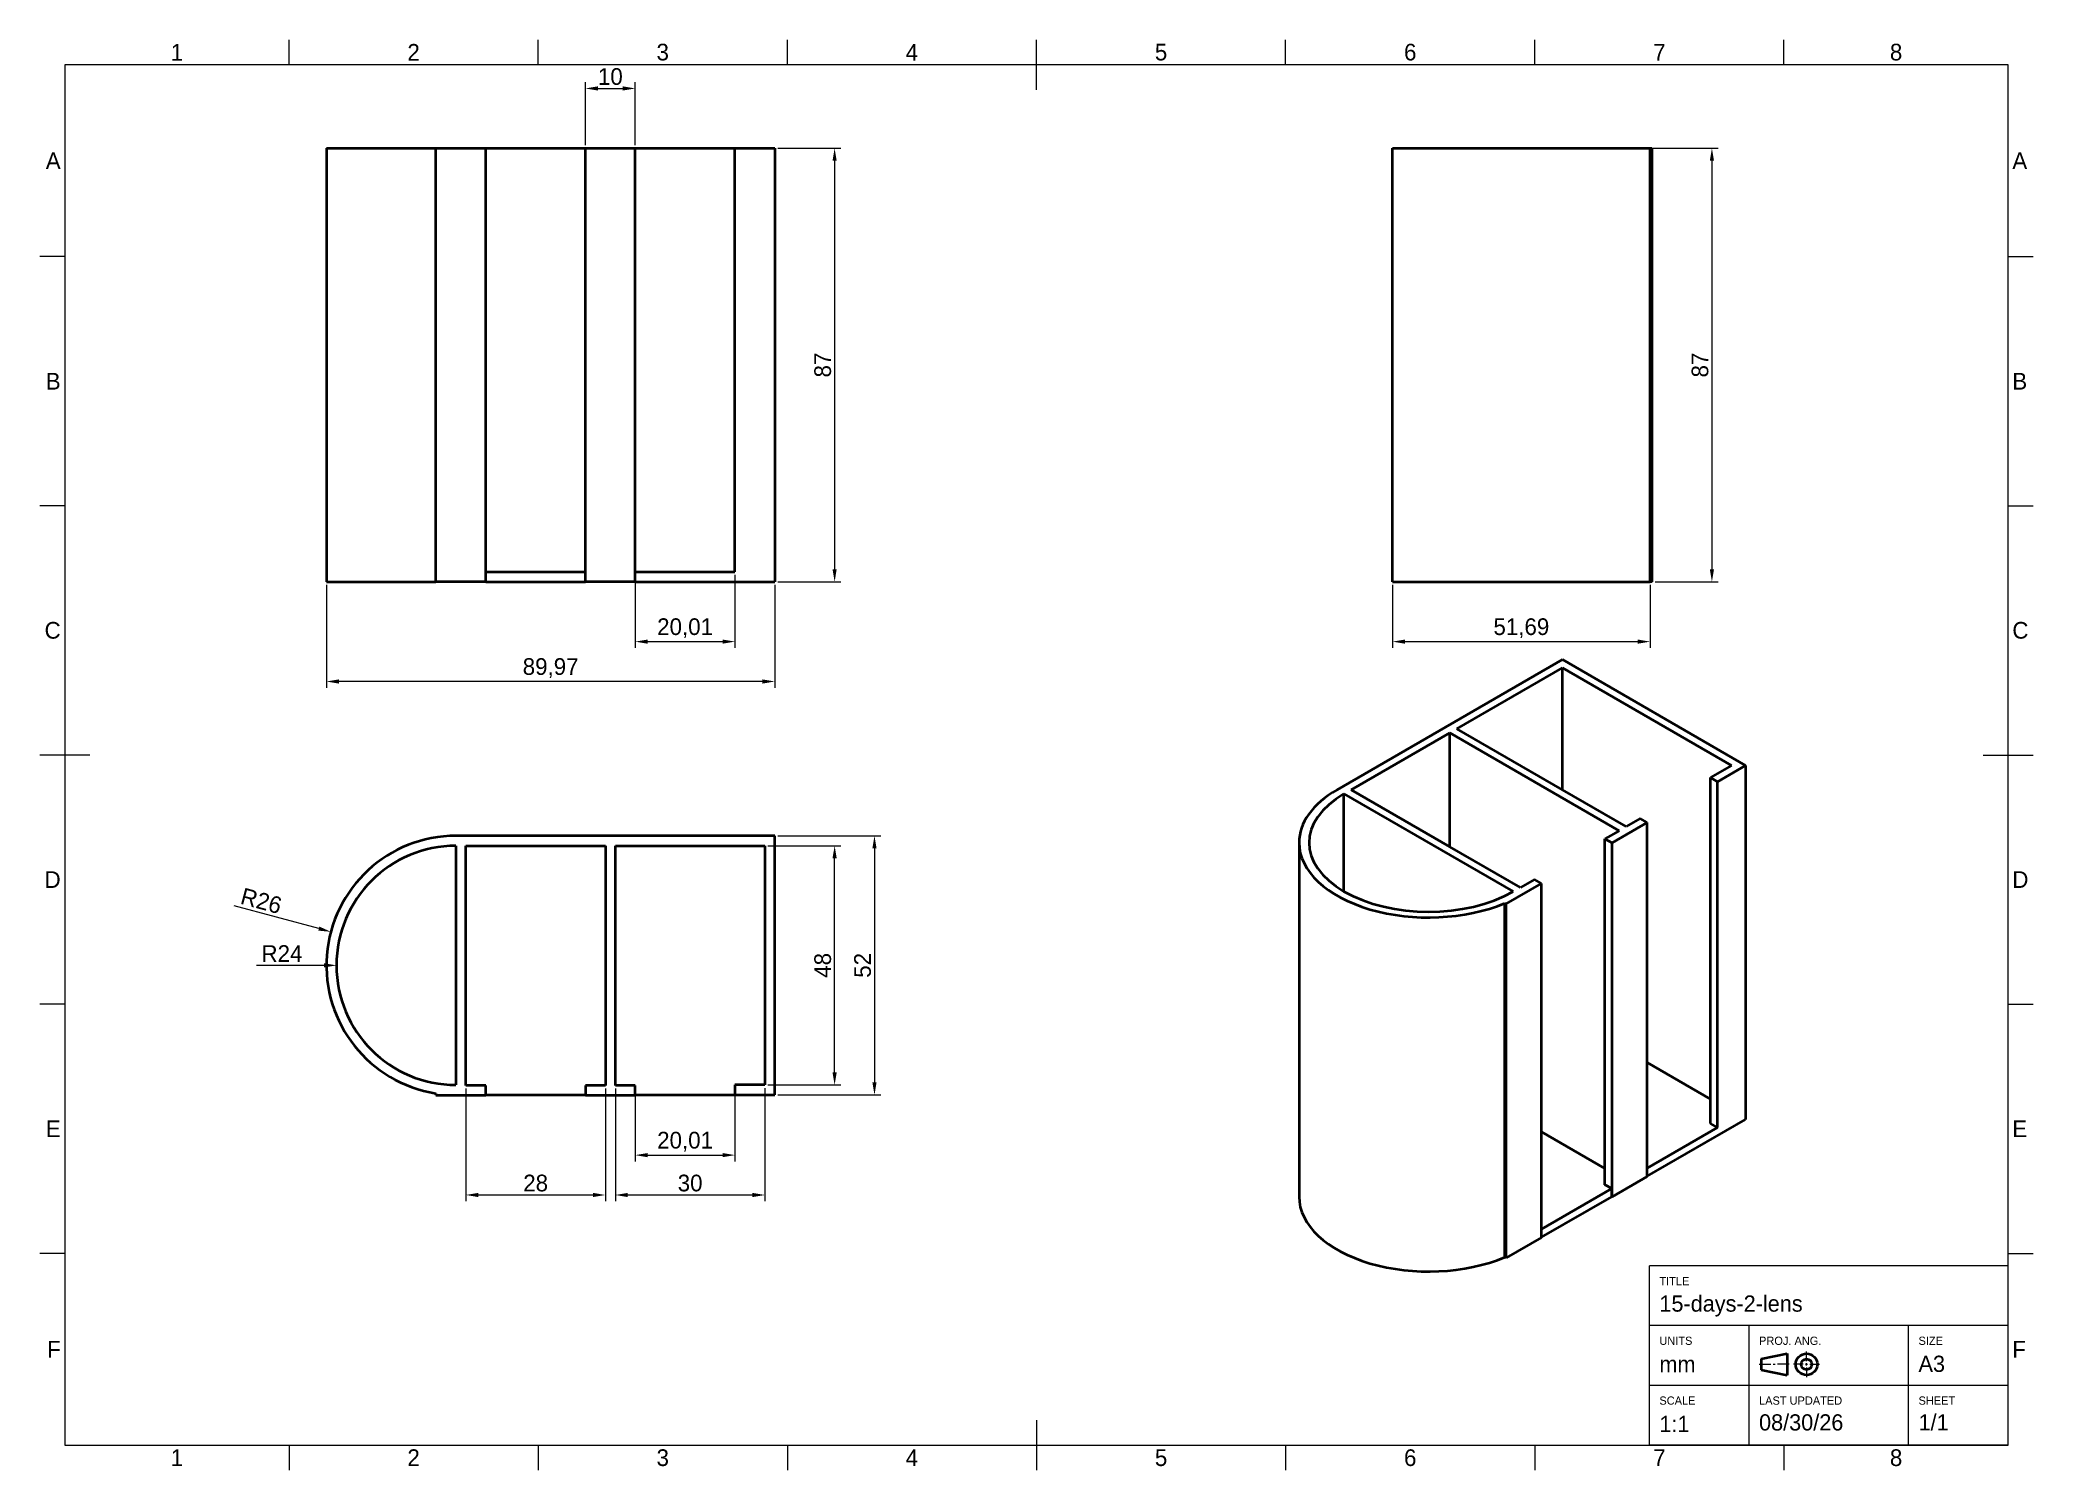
# Model space of a CAD drawing. Header units: millimetres. Extents: x 15 to 415, y 5 to 292.
import ezdxf

# ---------------------------------------------------------------- set-up
doc = ezdxf.new("R2010")
doc.units = ezdxf.units.MM
for name, color, linetype in [('Annotations', 7, 'Continuous'), ('Border', 7, 'Continuous'), ('Geometries', 7, 'Continuous')]:
    doc.layers.add(name, color=color, linetype=linetype)
doc.styles.add('Shapr0', font='txt', dxfattribs={"height": 3.3495})
doc.styles.add('Shapr10', font='txt', dxfattribs={"height": 3.3495})
doc.styles.add('Shapr11', font='txt', dxfattribs={"height": 3.3495})
doc.styles.add('Shapr13', font='txt', dxfattribs={"height": 3.3495})
doc.styles.add('Shapr14', font='txt', dxfattribs={"height": 3.3495})
doc.styles.add('Shapr15', font='txt', dxfattribs={"height": 3.3495})
doc.styles.add('Shapr16', font='txt', dxfattribs={"height": 3.3495})
doc.styles.add('Shapr17', font='txt', dxfattribs={"height": 3.3495})
doc.styles.add('Shapr2', font='txt', dxfattribs={"height": 3.3495})
doc.styles.add('Shapr3', font='txt', dxfattribs={"height": 3.3495})
doc.styles.add('Shapr4', font='txt', dxfattribs={"height": 3.3495})
doc.styles.add('Shapr48', font='txt', dxfattribs={"height": 3.3495})
doc.styles.add('Shapr5', font='txt', dxfattribs={"height": 3.3495})
doc.styles.add('Shapr6', font='txt', dxfattribs={"height": 3.3495})
doc.styles.add('Shapr7', font='txt', dxfattribs={"height": 3.3495})
doc.styles.add('Shapr8', font='txt', dxfattribs={"height": 3.3495})
doc.styles.add('Shapr9', font='txt', dxfattribs={"height": 3.3495})
doc.dimstyles.new('ISO-25', dxfattribs={"dimtxt": 2.5, "dimasz": 2.5, "dimexe": 1.25, "dimexo": 0.625, "dimtad": 1, "dimtxsty": 'Standard', "dimcen": 2.5, "dimadec": 0, "dimazin": 0, "dimtfac": 1, "dimtmove": 0, "dimatfit": 3, "dimfxl": 1, "dimarcsym": 0})

# ---------------------------------------------------------------- blocks, each defined once
blk = doc.blocks.new('*D2')
at = {"layer": 'Annotations', "color": 0, "linetype": 'Continuous', "lineweight": 15}
for p, q in [((72.51, 182.62), (72.51, 162)), ((162.49, 182.62), (162.49, 162)), ((159.99, 163.25), (75.01, 163.25))]:
    blk.add_line(p, q, dxfattribs=at)
at = {"layer": 'Annotations', "color": 0}
for points in [[(75.01, 163.67), (75.01, 162.83), (72.51, 163.25)], [(159.99, 162.83), (159.99, 163.67), (162.49, 163.25)]]:
    blk.add_solid(points, dxfattribs=at)
at = {"layer": 'Defpoints', "color": 0}
for p in [(72.51, 183.25), (162.49, 183.25), (72.51, 163.25)]:
    blk.add_point(p, dxfattribs=at)
at = {"layer": 'Annotations', "color": 0, "lineweight": 15, "insert": (117.5, 165.94), "char_height": 3.349, "attachment_point": 5, "style": 'Shapr15'}
blk.add_mtext('\\A1;89,97', dxfattribs=at)
blk = doc.blocks.new('*D3')
at = {"layer": 'Annotations', "color": 0, "linetype": 'Continuous', "lineweight": 15}
for p, q in [((163.11, 132.29), (183.74, 132.29)), ((182.49, 129.79), (182.49, 82.79)), ((163.11, 80.29), (183.74, 80.29))]:
    blk.add_line(p, q, dxfattribs=at)
at = {"layer": 'Annotations', "color": 0}
for points in [[(182.9, 129.79), (182.07, 129.79), (182.49, 132.29)], [(182.07, 82.79), (182.9, 82.79), (182.49, 80.29)]]:
    blk.add_solid(points, dxfattribs=at)
at = {"layer": 'Defpoints', "color": 0}
for p in [(162.49, 132.29), (162.49, 80.29), (182.49, 80.29)]:
    blk.add_point(p, dxfattribs=at)
at = {"layer": 'Annotations', "color": 0, "lineweight": 15, "insert": (180.11, 106.29), "char_height": 3.349, "attachment_point": 5, "rotation": 90, "style": 'Shapr16'}
blk.add_mtext('\\A1;52', dxfattribs=at)
blk = doc.blocks.new('*D4')
at = {"layer": 'Annotations', "color": 0, "linetype": 'Continuous', "lineweight": 15}
blk.add_line((70.98, 113.67), (53.98, 118.22), dxfattribs=at)
at = {"layer": 'Annotations', "color": 0}
blk.add_solid([(70.88, 113.26), (71.09, 114.07), (73.4, 113.02)], dxfattribs=at)
at = {"layer": 'Defpoints', "color": 0}
for p in [(73.4, 113.02), (98.51, 106.29)]:
    blk.add_point(p, dxfattribs=at)
at = {"layer": 'Annotations', "color": 0, "lineweight": 15, "insert": (59.43, 119.22), "char_height": 3.349, "attachment_point": 5, "rotation": 345, "style": 'Shapr16'}
blk.add_mtext('\\A1;R26', dxfattribs=at)
blk = doc.blocks.new('*D5')
at = {"layer": 'Annotations', "color": 0, "linetype": 'Continuous', "lineweight": 15}
for p, q in [((100.49, 81.59), (100.49, 58.96)), ((128.49, 81.59), (128.49, 58.96)), ((102.99, 60.21), (125.99, 60.21))]:
    blk.add_line(p, q, dxfattribs=at)
at = {"layer": 'Annotations', "color": 0}
for points in [[(102.99, 60.63), (102.99, 59.79), (100.49, 60.21)], [(125.99, 59.79), (125.99, 60.63), (128.49, 60.21)]]:
    blk.add_solid(points, dxfattribs=at)
at = {"layer": 'Defpoints', "color": 0}
for p in [(100.49, 82.21), (128.49, 82.21), (128.49, 60.21)]:
    blk.add_point(p, dxfattribs=at)
at = {"layer": 'Annotations', "color": 0, "lineweight": 15, "insert": (114.49, 62.59), "char_height": 3.349, "attachment_point": 5, "style": 'Shapr16'}
blk.add_mtext('\\A1;28', dxfattribs=at)
blk = doc.blocks.new('*D6')
at = {"layer": 'Annotations', "color": 0, "linetype": 'Continuous', "lineweight": 15}
for p, q in [((161.11, 130.29), (175.74, 130.29)), ((174.49, 84.79), (174.49, 127.79)), ((161.11, 82.29), (175.74, 82.29))]:
    blk.add_line(p, q, dxfattribs=at)
at = {"layer": 'Annotations', "color": 0}
for points in [[(174.9, 127.79), (174.07, 127.79), (174.49, 130.29)], [(174.07, 84.79), (174.9, 84.79), (174.49, 82.29)]]:
    blk.add_solid(points, dxfattribs=at)
at = {"layer": 'Defpoints', "color": 0}
for p in [(160.49, 130.29), (174.49, 130.29), (160.49, 82.29)]:
    blk.add_point(p, dxfattribs=at)
at = {"layer": 'Annotations', "color": 0, "lineweight": 15, "insert": (172.11, 106.29), "char_height": 3.349, "attachment_point": 5, "rotation": 90, "style": 'Shapr16'}
blk.add_mtext('\\A1;48', dxfattribs=at)
blk = doc.blocks.new('*D7')
at = {"layer": 'Annotations', "color": 0, "linetype": 'Continuous', "lineweight": 15}
for p, q in [((163.11, 270.25), (175.74, 270.25)), ((174.49, 267.75), (174.49, 185.75)), ((163.11, 183.25), (175.74, 183.25))]:
    blk.add_line(p, q, dxfattribs=at)
at = {"layer": 'Annotations', "color": 0}
for points in [[(174.9, 267.75), (174.07, 267.75), (174.49, 270.25)], [(174.07, 185.75), (174.9, 185.75), (174.49, 183.25)]]:
    blk.add_solid(points, dxfattribs=at)
at = {"layer": 'Defpoints', "color": 0}
for p in [(162.49, 270.25), (162.49, 183.25), (174.49, 183.25)]:
    blk.add_point(p, dxfattribs=at)
at = {"layer": 'Annotations', "color": 0, "lineweight": 15, "insert": (172.11, 226.75), "char_height": 3.349, "attachment_point": 5, "rotation": 90, "style": 'Shapr15'}
blk.add_mtext('\\A1;87', dxfattribs=at)
blk = doc.blocks.new('*D8')
at = {"layer": 'Annotations', "color": 0, "linetype": 'Continuous', "lineweight": 15}
for p, q in [((134.48, 184.62), (134.48, 170)), ((154.49, 184.62), (154.49, 170)), ((136.98, 171.25), (151.99, 171.25))]:
    blk.add_line(p, q, dxfattribs=at)
at = {"layer": 'Annotations', "color": 0}
for points in [[(136.98, 171.67), (136.98, 170.83), (134.48, 171.25)], [(151.99, 170.83), (151.99, 171.67), (154.49, 171.25)]]:
    blk.add_solid(points, dxfattribs=at)
at = {"layer": 'Defpoints', "color": 0}
for p in [(134.48, 185.25), (154.49, 185.25), (154.49, 171.25)]:
    blk.add_point(p, dxfattribs=at)
at = {"layer": 'Annotations', "color": 0, "lineweight": 15, "insert": (144.48, 173.94), "char_height": 3.349, "attachment_point": 5, "style": 'Shapr15'}
blk.add_mtext('\\A1;20,01', dxfattribs=at)
blk = doc.blocks.new('*D9')
at = {"layer": 'Annotations', "color": 0, "linetype": 'Continuous', "lineweight": 15}
for p, q in [((338.77, 270.25), (351.79, 270.25)), ((350.54, 267.75), (350.54, 185.75)), ((339.16, 183.25), (351.79, 183.25))]:
    blk.add_line(p, q, dxfattribs=at)
at = {"layer": 'Annotations', "color": 0}
for points in [[(350.96, 267.75), (350.12, 267.75), (350.54, 270.25)], [(350.12, 185.75), (350.96, 185.75), (350.54, 183.25)]]:
    blk.add_solid(points, dxfattribs=at)
at = {"layer": 'Defpoints', "color": 0}
for p in [(338.15, 270.25), (338.54, 183.25), (350.54, 183.25)]:
    blk.add_point(p, dxfattribs=at)
at = {"layer": 'Annotations', "color": 0, "lineweight": 15, "insert": (348.16, 226.75), "char_height": 3.349, "attachment_point": 5, "rotation": 90, "style": 'Shapr17'}
blk.add_mtext('\\A1;87', dxfattribs=at)
blk = doc.blocks.new('*D10')
at = {"layer": 'Annotations', "color": 0, "linetype": 'Continuous', "lineweight": 15}
for p, q in [((286.46, 182.62), (286.46, 170)), ((338.15, 182.62), (338.15, 170)), ((288.96, 171.25), (335.65, 171.25))]:
    blk.add_line(p, q, dxfattribs=at)
at = {"layer": 'Annotations', "color": 0}
for points in [[(288.96, 171.67), (288.96, 170.83), (286.46, 171.25)], [(335.65, 170.83), (335.65, 171.67), (338.15, 171.25)]]:
    blk.add_solid(points, dxfattribs=at)
at = {"layer": 'Defpoints', "color": 0}
for p in [(286.46, 183.25), (338.15, 183.25), (338.15, 171.25)]:
    blk.add_point(p, dxfattribs=at)
at = {"layer": 'Annotations', "color": 0, "lineweight": 15, "insert": (312.3, 173.94), "char_height": 3.349, "attachment_point": 5, "style": 'Shapr17'}
blk.add_mtext('\\A1;51,69', dxfattribs=at)
blk = doc.blocks.new('*D11')
at = {"layer": 'Annotations', "color": 0, "linetype": 'Continuous', "lineweight": 15}
for p, q in [((134.48, 81.59), (134.48, 66.96)), ((154.49, 81.66), (154.49, 66.96)), ((136.98, 68.21), (151.99, 68.21))]:
    blk.add_line(p, q, dxfattribs=at)
at = {"layer": 'Annotations', "color": 0}
for points in [[(136.98, 68.63), (136.98, 67.79), (134.48, 68.21)], [(151.99, 67.79), (151.99, 68.63), (154.49, 68.21)]]:
    blk.add_solid(points, dxfattribs=at)
at = {"layer": 'Defpoints', "color": 0}
for p in [(134.48, 82.21), (154.49, 82.29), (154.49, 68.21)]:
    blk.add_point(p, dxfattribs=at)
at = {"layer": 'Annotations', "color": 0, "lineweight": 15, "insert": (144.48, 70.9), "char_height": 3.349, "attachment_point": 5, "style": 'Shapr16'}
blk.add_mtext('\\A1;20,01', dxfattribs=at)
blk = doc.blocks.new('*D12')
at = {"layer": 'Annotations', "color": 0, "linetype": 'Continuous', "lineweight": 15}
for p, q in [((130.49, 81.59), (130.49, 58.96)), ((160.49, 81.66), (160.49, 58.96)), ((132.99, 60.21), (157.99, 60.21))]:
    blk.add_line(p, q, dxfattribs=at)
at = {"layer": 'Annotations', "color": 0}
for points in [[(132.99, 60.63), (132.99, 59.79), (130.49, 60.21)], [(157.99, 59.79), (157.99, 60.63), (160.49, 60.21)]]:
    blk.add_solid(points, dxfattribs=at)
at = {"layer": 'Defpoints', "color": 0}
for p in [(130.49, 82.21), (160.49, 82.29), (160.49, 60.21)]:
    blk.add_point(p, dxfattribs=at)
at = {"layer": 'Annotations', "color": 0, "lineweight": 15, "insert": (145.49, 62.59), "char_height": 3.349, "attachment_point": 5, "style": 'Shapr16'}
blk.add_mtext('\\A1;30', dxfattribs=at)
blk = doc.blocks.new('*D13')
at = {"layer": 'Annotations', "color": 0, "linetype": 'Continuous', "lineweight": 15}
blk.add_line((72.01, 106.29), (58.49, 106.29), dxfattribs=at)
at = {"layer": 'Annotations', "color": 0}
blk.add_solid([(72.01, 105.87), (72.01, 106.71), (74.51, 106.29)], dxfattribs=at)
at = {"layer": 'Defpoints', "color": 0}
for p in [(74.51, 106.29), (98.51, 106.29)]:
    blk.add_point(p, dxfattribs=at)
at = {"layer": 'Annotations', "color": 0, "lineweight": 15, "insert": (63.58, 108.66), "char_height": 3.349, "attachment_point": 5, "style": 'Shapr16'}
blk.add_mtext('\\A1;R24', dxfattribs=at)
blk = doc.blocks.new('*D14')
at = {"layer": 'Annotations', "color": 0, "linetype": 'Continuous', "lineweight": 15}
for p, q in [((124.48, 270.88), (124.48, 283.5)), ((126.98, 282.25), (131.98, 282.25)), ((134.48, 270.88), (134.48, 283.5))]:
    blk.add_line(p, q, dxfattribs=at)
at = {"layer": 'Annotations', "color": 0}
for points in [[(126.98, 282.67), (126.98, 281.83), (124.48, 282.25)], [(131.98, 281.83), (131.98, 282.67), (134.48, 282.25)]]:
    blk.add_solid(points, dxfattribs=at)
at = {"layer": 'Defpoints', "color": 0}
for p in [(134.48, 282.25), (124.48, 270.25), (134.48, 270.25)]:
    blk.add_point(p, dxfattribs=at)
at = {"layer": 'Annotations', "color": 0, "lineweight": 15, "insert": (129.48, 284.62), "char_height": 3.349, "attachment_point": 5, "style": 'Shapr15'}
blk.add_mtext('\\A1;10', dxfattribs=at)
blk = doc.blocks.new('*U15')
at = {"layer": 'Border', "linetype": 'Continuous', "lineweight": 15}
for p, q in [((410, 46), (338, 46)), ((338, 10), (338, 46)), ((410, 10), (410, 46)), ((410, 34), (338, 34)), ((358, 10), (358, 34)), ((390, 10), (390, 34)), ((369.53, 26.88), (369.53, 28.83)), ((360, 26.23), (362.38, 26.23)), ((362.82, 26.23), (363.25, 26.23)), ((366.07, 26.23), (363.68, 26.23)), ((368.88, 26.23), (366.93, 26.23)), ((369.32, 26.23), (369.75, 26.23)), ((369.53, 26.02), (369.53, 26.45)), ((369.53, 25.58), (369.53, 23.63)), ((370.18, 26.23), (372.13, 26.23)), ((410, 22), (338, 22)), ((410, 10), (338, 10))]:
    blk.add_line(p, q, dxfattribs=at)
at = {"layer": 'Border', "linetype": 'Continuous', "lineweight": 40}
for p, q in [((360.43, 27.32), (365.63, 28.4)), ((365.63, 28.4), (365.63, 24.07)), ((360.43, 27.32), (360.43, 25.15)), ((360.43, 25.15), (365.63, 24.07))]:
    blk.add_line(p, q, dxfattribs=at)
for radius in [2.17, 1.08]:
    blk.add_circle((369.53, 26.23), radius, dxfattribs=at)

msp = doc.modelspace()

# ---------------------------------------------------------------- linework, layer by layer
at = {"layer": 'Border', "linetype": 'Continuous', "lineweight": 15}
for p, q in [((65, 287), (65, 292)), ((115, 287), (115, 292)), ((165, 287), (165, 292)), ((215, 282), (215, 292)), ((265, 287), (265, 292)), ((315, 287), (315, 292)), ((365, 287), (365, 292)), ((410, 287), (20, 287)), ((20, 287), (20, 10)), ((410, 10), (410, 287)), ((20, 248.5), (15, 248.5)), ((410, 248.5), (415, 248.5)), ((20, 198.5), (15, 198.5)), ((410, 198.5), (415, 198.5)), ((25, 148.5), (15, 148.5)), ((405, 148.5), (415, 148.5)), ((20, 98.5), (15, 98.5)), ((410, 98.5), (415, 98.5)), ((20, 48.5), (15, 48.5)), ((410, 48.5), (415, 48.5)), ((215, 15), (215, 5)), ((20, 10), (410, 10)), ((65, 10), (65, 5)), ((115, 10), (115, 5)), ((165, 10), (165, 5)), ((265, 10), (265, 5)), ((315, 10), (315, 5)), ((365, 10), (365, 5))]:
    msp.add_line(p, q, dxfattribs=at)
at = {"layer": 'Geometries', "linetype": 'Continuous', "lineweight": 40}
for p, q in [((72.514, 270.25), (72.514, 183.25)), ((72.514, 270.25), (94.48, 270.25)), ((94.48, 183.25), (94.48, 270.25)), ((94.48, 270.25), (104.48, 270.25)), ((104.48, 185.25), (104.48, 270.25)), ((104.48, 270.25), (124.48, 270.25)), ((124.48, 185.25), (124.48, 270.25)), ((124.48, 270.25), (134.48, 270.25)), ((134.48, 185.25), (134.48, 270.25)), ((134.48, 270.25), (154.486, 270.25)), ((154.486, 185.25), (154.486, 270.25)), ((154.486, 270.25), (162.486, 270.25)), ((162.486, 270.25), (162.486, 183.25)), ((286.461, 183.25), (286.461, 270.25)), ((286.461, 270.25), (338.146, 270.25)), ((338.146, 270.25), (338.539, 270.25)), ((338.146, 183.25), (338.146, 270.25)), ((338.539, 183.25), (338.539, 270.25)), ((104.48, 183.25), (104.48, 185.25)), ((104.48, 185.25), (124.48, 185.25)), ((124.48, 183.25), (124.48, 185.25)), ((134.48, 183.25), (134.48, 185.25)), ((134.48, 185.25), (154.486, 185.25)), ((72.514, 183.25), (94.48, 183.25)), ((104.48, 183.25), (94.48, 183.25)), ((104.48, 183.25), (124.48, 183.25)), ((134.48, 183.25), (124.48, 183.25)), ((134.48, 183.25), (162.486, 183.25)), ((286.461, 183.25), (338.146, 183.25)), ((338.539, 183.25), (338.146, 183.25)), ((320.541, 167.639), (275.305, 141.522)), ((299.327, 153.758), (320.541, 166.006)), ((357.31, 146.41), (320.541, 167.639)), ((320.541, 166.006), (354.482, 146.41)), ((320.541, 141.511), (320.541, 166.006)), ((278.114, 141.511), (297.913, 152.942)), ((297.913, 152.942), (331.909, 133.314)), ((297.913, 130.08), (297.913, 152.942)), ((320.541, 141.511), (299.327, 153.758)), ((354.482, 146.41), (350.239, 143.96)), ((351.653, 143.144), (357.31, 146.41)), ((357.31, 146.41), (357.31, 75.375)), ((276.7, 140.694), (310.641, 121.098)), ((276.7, 121.121), (276.7, 140.694)), ((297.913, 130.08), (278.114, 141.511)), ((333.323, 134.131), (320.541, 141.511)), ((350.239, 143.96), (351.653, 143.144)), ((350.239, 79.457), (350.239, 143.96)), ((351.653, 73.742), (351.653, 143.144)), ((162.486, 132.289), (98.514, 132.289)), ((162.486, 80.289), (162.486, 132.289)), ((331.909, 133.314), (329.076, 131.679)), ((330.49, 130.862), (337.562, 134.945)), ((336.147, 135.761), (333.323, 134.131)), ((337.562, 134.945), (336.147, 135.761)), ((337.562, 86.776), (337.562, 134.945)), ((98.486, 130.289), (98.486, 82.289)), ((100.486, 130.289), (128.486, 130.289)), ((100.486, 82.211), (100.486, 130.289)), ((128.486, 130.289), (128.486, 82.211)), ((130.486, 82.211), (130.486, 130.289)), ((130.486, 130.289), (160.486, 130.289)), ((160.486, 130.289), (160.486, 82.289)), ((267.69, 130.908), (267.69, 59.872)), ((312.11, 121.883), (297.913, 130.08)), ((329.076, 131.679), (330.49, 130.862)), ((329.076, 65.548), (329.076, 131.679)), ((330.49, 59.827), (330.49, 130.862)), ((309.277, 118.615), (316.348, 122.697)), ((314.934, 123.514), (312.11, 121.883)), ((316.348, 122.697), (314.934, 123.514)), ((316.348, 72.896), (316.348, 122.697)), ((309, 118.775), (309.277, 118.615)), ((309, 47.74), (309, 118.775)), ((309.277, 47.579), (309.277, 118.615)), ((350.239, 79.457), (337.562, 86.776)), ((337.562, 65.606), (337.562, 86.776)), ((94.48, 80.604), (94.48, 80.211)), ((94.48, 80.211), (104.48, 80.211)), ((104.48, 82.211), (100.486, 82.211)), ((104.48, 80.289), (104.48, 82.211)), ((104.48, 80.211), (104.48, 80.289)), ((104.48, 80.289), (124.48, 80.289)), ((128.486, 82.211), (124.48, 82.211)), ((124.48, 82.211), (124.48, 80.289)), ((124.48, 80.289), (124.48, 80.211)), ((124.48, 80.211), (134.48, 80.211)), ((134.48, 82.211), (130.486, 82.211)), ((134.48, 80.289), (134.48, 82.211)), ((134.48, 80.289), (154.486, 80.289)), ((134.48, 80.211), (134.48, 80.289)), ((154.486, 82.289), (154.486, 80.289)), ((160.486, 82.289), (154.486, 82.289)), ((154.486, 80.289), (162.486, 80.289)), ((350.239, 74.558), (350.239, 79.457)), ((329.076, 65.548), (316.348, 72.896)), ((316.348, 53.358), (316.348, 72.896)), ((337.562, 63.973), (357.31, 75.375)), ((337.562, 65.606), (351.653, 73.742)), ((351.653, 73.742), (350.239, 74.558)), ((329.076, 62.276), (329.076, 65.548)), ((337.562, 63.973), (337.562, 65.606)), ((316.348, 53.358), (330.436, 61.492)), ((330.436, 61.492), (329.076, 62.276)), ((330.436, 59.859), (330.436, 61.492)), ((337.562, 63.909), (330.49, 59.827)), ((337.562, 63.909), (337.562, 63.973)), ((316.348, 51.725), (330.436, 59.859)), ((330.49, 59.827), (330.436, 59.859)), ((316.348, 51.725), (316.348, 53.358)), ((316.348, 51.662), (309.277, 47.579)), ((316.348, 51.662), (316.348, 51.725)), ((309.277, 47.579), (309, 47.74))]:
    msp.add_line(p, q, dxfattribs=at)
for radius, start, end in [(26, 90, 261.07463), (24, 90.06552, 269.93448)]:
    msp.add_arc((98.514, 106.289), radius, start, end, dxfattribs=at)
for centre, major_axis, start_param, end_param in [((293.69, 130.908), (24, 0), 2.357338, 3.9258473), ((293.69, 130.908), (-26, 0), 5.4977871, 6.2831853), ((293.69, 130.908), (-26, 0), 6.2831853, 8.4836027), ((293.69, 130.908), (24, 0), 3.9258473, 5.4966436), ((293.69, 59.872), (-26, 0), 0, 2.2004174)]:
    msp.add_ellipse(centre, major_axis=major_axis, ratio=0.5773503, start_param=start_param, end_param=end_param, dxfattribs=at)

# ---------------------------------------------------------------- block references
msp.add_blockref('*U15', (0, 0))

# ---------------------------------------------------------------- texts
at = {"layer": 'Border', "linetype": 'Continuous', "lineweight": 15, "char_height": 3.349, "width": 3.3495, "style": 'Shapr0'}
for s, insert, attachment_point in [('1', (42.5, 287.825), 8), ('2', (90, 287.825), 8), ('3', (140, 287.825), 8), ('4', (190, 287.825), 8), ('5', (240, 287.825), 8), ('6', (290, 287.825), 8), ('7', (340, 287.825), 8), ('8', (387.5, 287.825), 8), ('A', (19.175, 267.75), 6), ('A', (410.825, 267.75), 4), ('B', (19.175, 223.5), 6), ('B', (410.825, 223.5), 4), ('C', (19.175, 173.5), 6), ('C', (410.825, 173.5), 4), ('D', (19.175, 123.5), 6), ('D', (410.825, 123.5), 4), ('E', (19.175, 73.5), 6), ('E', (410.825, 73.5), 4), ('F', (19.175, 29.25), 6), ('F', (410.825, 29.25), 4), ('1', (42.5, 9.175), 2), ('2', (90, 9.175), 2), ('3', (140, 9.175), 2), ('4', (190, 9.175), 2), ('5', (240, 9.175), 2), ('6', (290, 9.175), 2), ('7', (340, 9.175), 2), ('8', (387.5, 9.175), 2)]:
    msp.add_mtext(s, dxfattribs=dict(at, insert=insert, attachment_point=attachment_point))
at = {"layer": 'Border', "linetype": 'Continuous', "lineweight": 15, "attachment_point": 1}
for s, insert, char_height, style in [('TITLE', (340, 43.75), 1.65, 'Shapr2'), ('15-days-2-lens', (340, 40.052), 3.25, 'Shapr3'), ('UNITS', (340, 31.783), 1.65, 'Shapr4'), ('PROJ. ANG.', (360, 31.783), 1.65, 'Shapr6'), ('A3', (392, 27.965), 3.25, 'Shapr8'), ('SIZE', (392, 31.783), 1.65, 'Shapr7'), ('mm', (340, 27.9), 3.25, 'Shapr5'), ('SCALE', (340, 19.783), 1.65, 'Shapr9'), ('08/30/26', (360, 16.204), 3.25, 'Shapr48'), ('LAST UPDATED', (360, 19.783), 1.65, 'Shapr11'), ('SHEET', (392, 19.783), 1.65, 'Shapr13'), ('1/1', (392, 16.204), 3.25, 'Shapr14'), ('1:1', (340, 15.9), 3.25, 'Shapr10')]:
    msp.add_mtext(s, dxfattribs=dict(at, insert=insert, char_height=char_height, style=style))

# ---------------------------------------------------------------- dimensions: what is measured, and where the dimension line sits
at = {"layer": 'Annotations', "linetype": 'Continuous', "lineweight": 15}
for base, p1, p2, override, picture, middle in [((134.48, 282.25), (124.48, 270.25), (134.48, 270.25), {"dimscale": 1, "dimgap": 0.7, "dimdec": 2, "dimlfac": 1, "dimrnd": 0.01, "dimzin": 8, "dimdsep": 44, "dimtxsty": 'Shapr15', "dimse1": 0, "dimse2": 0, "dimadec": 2, "dimtol": 0, "dimlim": 0, "dimtp": 0, "dimtm": 0, "dimtfac": 0.6, "dimtdec": 8, "dimfrac": 2, "dimtolj": 1, "dimlwd": 15, "dimlwe": 15}, '*D14', (129.48, 282.25)), ((154.486, 171.25), (134.48, 185.25), (154.486, 185.25), {"dimscale": 1, "dimgap": 0.7, "dimdec": 2, "dimlfac": 1, "dimrnd": 0.01, "dimzin": 8, "dimdsep": 44, "dimtxsty": 'Shapr15', "dimse1": 0, "dimse2": 0, "dimadec": 2, "dimtol": 0, "dimlim": 0, "dimtp": 0, "dimtm": 0, "dimtfac": 0.6, "dimtdec": 8, "dimfrac": 2, "dimtolj": 1, "dimlwd": 15, "dimlwe": 15}, '*D8', (144.483, 171.25)), ((72.514, 163.25), (162.486, 183.25), (72.514, 183.25), {"dimscale": 1, "dimgap": 0.7, "dimdec": 2, "dimlfac": 1, "dimrnd": 0.01, "dimzin": 8, "dimdsep": 44, "dimtxsty": 'Shapr15', "dimse1": 0, "dimse2": 0, "dimadec": 2, "dimtol": 0, "dimlim": 0, "dimtp": 0, "dimtm": 0, "dimtfac": 0.6, "dimtdec": 8, "dimfrac": 2, "dimtolj": 1, "dimlwd": 15, "dimlwe": 15}, '*D2', (117.5, 163.25)), ((338.1463, 171.25), (286.4611, 183.25), (338.1463, 183.25), {"dimscale": 1, "dimgap": 0.7, "dimdec": 2, "dimlfac": 1, "dimrnd": 0.01, "dimzin": 8, "dimdsep": 44, "dimtxsty": 'Shapr17', "dimse1": 0, "dimse2": 0, "dimadec": 2, "dimtol": 0, "dimlim": 0, "dimtp": 0, "dimtm": 0, "dimtfac": 0.6, "dimtdec": 8, "dimfrac": 2, "dimtolj": 1, "dimlwd": 15, "dimlwe": 15}, '*D10', (312.3037, 171.25)), ((128.486, 60.211), (100.486, 82.211), (128.486, 82.211), {"dimscale": 1, "dimgap": 0.7, "dimdec": 2, "dimlfac": 1, "dimrnd": 0.01, "dimzin": 8, "dimdsep": 44, "dimtxsty": 'Shapr16', "dimse1": 0, "dimse2": 0, "dimadec": 2, "dimtol": 0, "dimlim": 0, "dimtp": 0, "dimtm": 0, "dimtfac": 0.6, "dimtdec": 8, "dimfrac": 2, "dimtolj": 1, "dimlwd": 15, "dimlwe": 15}, '*D5', (114.486, 60.211)), ((160.486, 60.211), (130.486, 82.211), (160.486, 82.289), {"dimscale": 1, "dimgap": 0.7, "dimdec": 2, "dimlfac": 1, "dimrnd": 0.01, "dimzin": 8, "dimdsep": 44, "dimtxsty": 'Shapr16', "dimse1": 0, "dimse2": 0, "dimadec": 2, "dimtol": 0, "dimlim": 0, "dimtp": 0, "dimtm": 0, "dimtfac": 0.6, "dimtdec": 8, "dimfrac": 2, "dimtolj": 1, "dimlwd": 15, "dimlwe": 15}, '*D12', (145.486, 60.211)), ((154.486, 68.211), (134.48, 82.211), (154.486, 82.289), {"dimscale": 1, "dimgap": 0.7, "dimdec": 2, "dimlfac": 1, "dimrnd": 0.01, "dimzin": 8, "dimdsep": 44, "dimtxsty": 'Shapr16', "dimse1": 0, "dimse2": 0, "dimadec": 2, "dimtol": 0, "dimlim": 0, "dimtp": 0, "dimtm": 0, "dimtfac": 0.6, "dimtdec": 8, "dimfrac": 2, "dimtolj": 1, "dimlwd": 15, "dimlwe": 15}, '*D11', (144.483, 68.211))]:
    dim = msp.add_linear_dim(base=base, p1=p1, p2=p2, dimstyle='ISO-25', override=override, dxfattribs=at)
    dim.commit()
    dim.dimension.update_dxf_attribs({"geometry": picture, "text_midpoint": middle, "dimtype": 160})
for base, p1, p2, override, picture, middle in [((174.486, 183.25), (162.486, 270.25), (162.486, 183.25), {"dimscale": 1, "dimgap": 0.7, "dimdec": 2, "dimlfac": 1, "dimrnd": 0.01, "dimzin": 8, "dimdsep": 44, "dimtxsty": 'Shapr15', "dimse1": 0, "dimse2": 0, "dimadec": 2, "dimtol": 0, "dimlim": 0, "dimtp": 0, "dimtm": 0, "dimtfac": 0.6, "dimtdec": 8, "dimfrac": 2, "dimtolj": 1, "dimlwd": 15, "dimlwe": 15}, '*D7', (174.486, 226.75)), ((350.539, 183.25), (338.146, 270.25), (338.539, 183.25), {"dimscale": 1, "dimgap": 0.7, "dimdec": 2, "dimlfac": 1, "dimrnd": 0.01, "dimzin": 8, "dimdsep": 44, "dimtxsty": 'Shapr17', "dimse1": 0, "dimse2": 0, "dimadec": 2, "dimtol": 0, "dimlim": 0, "dimtp": 0, "dimtm": 0, "dimtfac": 0.6, "dimtdec": 8, "dimfrac": 2, "dimtolj": 1, "dimlwd": 15, "dimlwe": 15}, '*D9', (350.539, 226.75)), ((182.486, 80.289), (162.486, 132.289), (162.486, 80.289), {"dimscale": 1, "dimgap": 0.7, "dimdec": 2, "dimlfac": 1, "dimrnd": 0.01, "dimzin": 8, "dimdsep": 44, "dimtxsty": 'Shapr16', "dimse1": 0, "dimse2": 0, "dimadec": 2, "dimtol": 0, "dimlim": 0, "dimtp": 0, "dimtm": 0, "dimtfac": 0.6, "dimtdec": 8, "dimfrac": 2, "dimtolj": 1, "dimlwd": 15, "dimlwe": 15}, '*D3', (182.486, 106.289)), ((174.486, 130.289), (160.486, 82.289), (160.486, 130.289), {"dimscale": 1, "dimgap": 0.7, "dimdec": 2, "dimlfac": 1, "dimrnd": 0.01, "dimzin": 8, "dimdsep": 44, "dimtxsty": 'Shapr16', "dimse1": 0, "dimse2": 0, "dimadec": 2, "dimtol": 0, "dimlim": 0, "dimtp": 0, "dimtm": 0, "dimtfac": 0.6, "dimtdec": 8, "dimfrac": 2, "dimtolj": 1, "dimlwd": 15, "dimlwe": 15}, '*D6', (174.486, 106.289))]:
    dim = msp.add_linear_dim(base=base, p1=p1, p2=p2, angle=90, dimstyle='ISO-25', override=override, dxfattribs=at)
    dim.commit()
    dim.dimension.update_dxf_attribs({"geometry": picture, "text_midpoint": middle, "dimtype": 160})
for mpoint, picture, middle in [((73.4, 113.018), '*D4', (58.815, 116.926)), ((74.514, 106.289), '*D13', (63.576, 106.289))]:
    dim = msp.add_radius_dim(center=(98.514, 106.289), mpoint=mpoint, dimstyle='ISO-25', override={"dimscale": 1, "dimgap": 0.7, "dimdec": 2, "dimlfac": 1, "dimrnd": 0.01, "dimzin": 8, "dimdsep": 44, "dimtxsty": 'Shapr16', "dimcen": 0, "dimadec": 2, "dimtol": 0, "dimlim": 0, "dimtp": 0, "dimtm": 0, "dimtfac": 0.6, "dimtdec": 8, "dimtofl": 0, "dimfrac": 2, "dimtolj": 1, "dimlwd": 15, "dimlwe": 15}, dxfattribs=at)
    dim.commit()
    dim.dimension.update_dxf_attribs({"geometry": picture, "text_midpoint": middle, "dimtype": 164})

doc.saveas('drawing.dxf')
